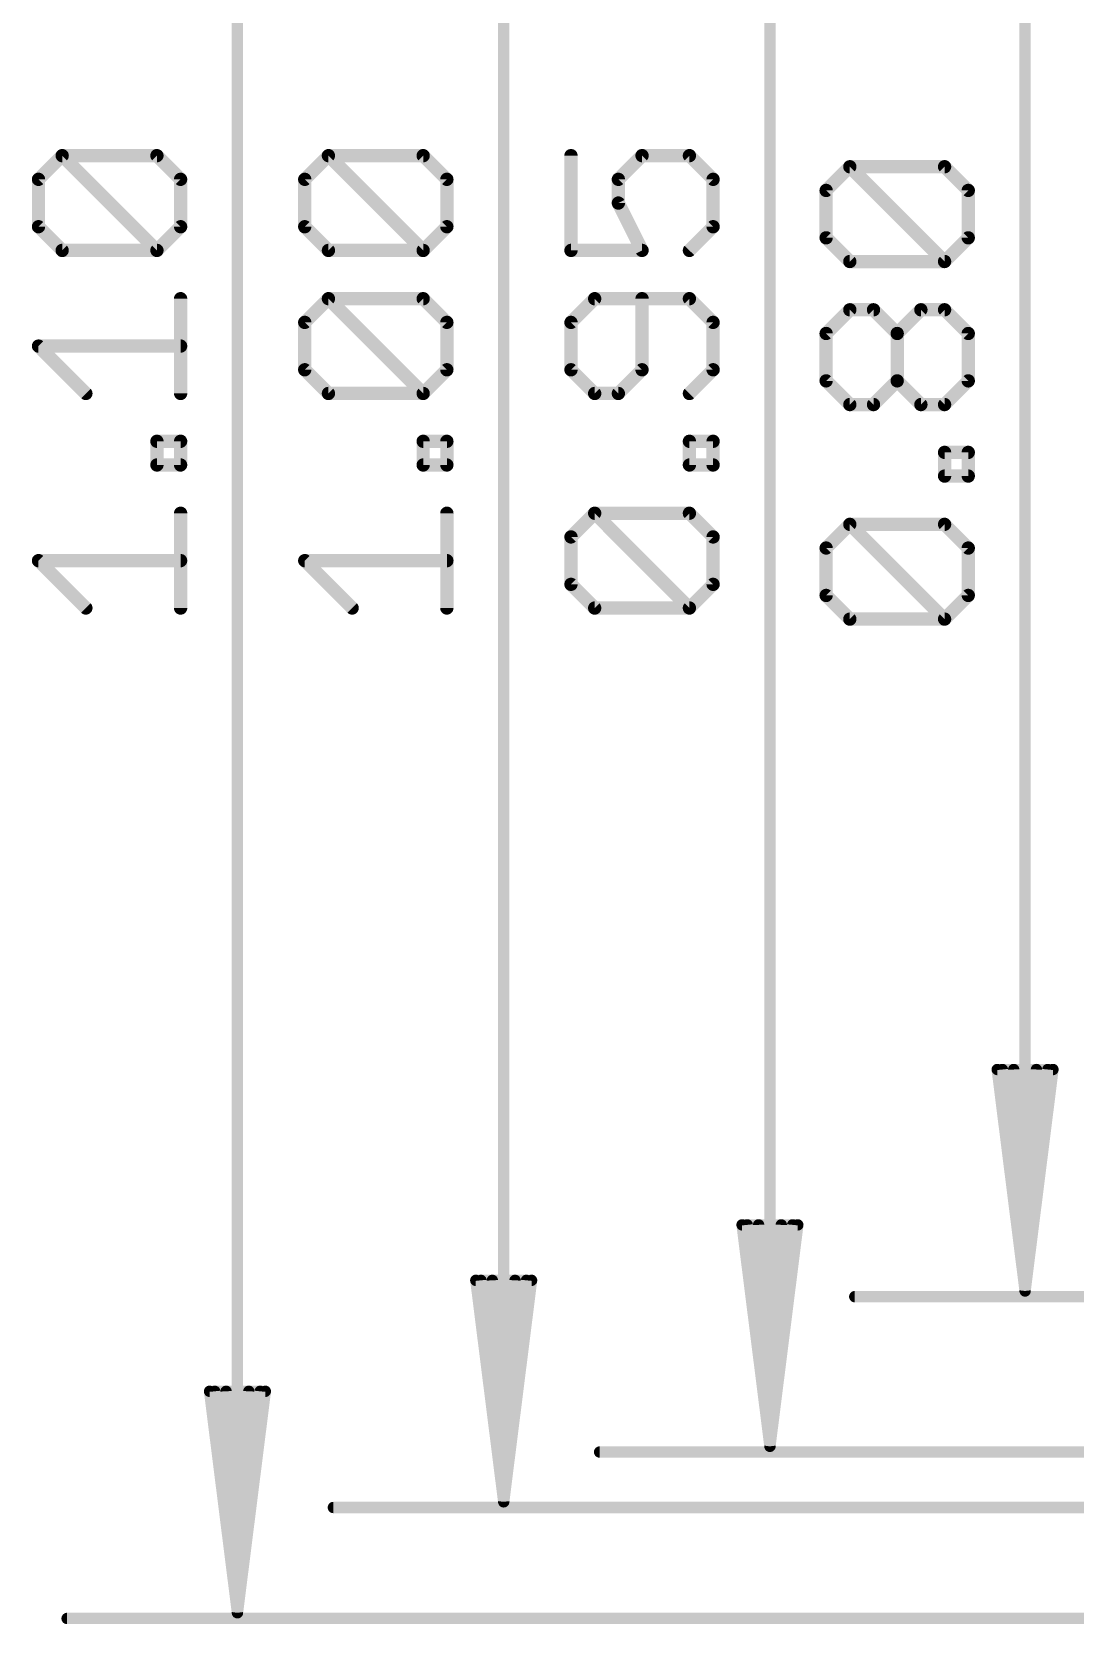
# Model space of a CAD drawing. Extents: x -12.1 to 48.4, y -6.3 to 35.5.
# Drawn here: x -12.13 to -0.19, y -0.07 to 18.16 of the extents above; entities that cross this region are included whole.
import ezdxf

# ---------------------------------------------------------------- set-up
doc = ezdxf.new("R2010")
doc.units = 0
doc.layers.add('47', color=253, linetype='CONTINUOUS')

msp = doc.modelspace()

# ---------------------------------------------------------------- linework, layer by layer
at = {"layer": '47'}
for points, const_width in [([(-9.779, 0.065), (-9.779, 27.875)], 0.13), ([(-6.731, 1.335), (-6.731, 26.605)], 0.13), ([(-3.683, 1.97), (-3.683, 25.97)], 0.13), ([(-0.762, 3.748), (-0.762, 23.938)], 0.13), ([(-12.0567, 16.4712), (-11.7855, 16.7424)], 0.1524), ([(-11.7855, 16.7424), (-10.7009, 16.7424)], 0.1524), ([(-10.7009, 15.6577), (-11.7855, 16.7424)], 0.1524), ([(-10.7009, 16.7424), (-10.4297, 16.4712)], 0.1524), ([(-9.0087, 16.4712), (-8.7375, 16.7424)], 0.1524), ([(-8.7375, 16.7424), (-7.6529, 16.7424)], 0.1524), ([(-7.6529, 15.6577), (-8.7375, 16.7424)], 0.1524), ([(-7.6529, 16.7424), (-7.3817, 16.4712)], 0.1524), ([(-5.9607, 16.7424), (-5.9607, 15.6577)], 0.1524), ([(-5.4184, 16.4712), (-5.1472, 16.7424)], 0.1524), ([(-5.1472, 16.7424), (-4.6049, 16.7424)], 0.1524), ([(-4.6049, 16.7424), (-4.3337, 16.4712)], 0.1524), ([(-3.0397, 16.3442), (-2.7685, 16.6154)], 0.1524), ([(-2.7685, 16.6154), (-1.6839, 16.6154)], 0.1524), ([(-1.6839, 15.5307), (-2.7685, 16.6154)], 0.1524), ([(-1.6839, 16.6154), (-1.4127, 16.3442)], 0.1524), ([(-12.0567, 15.9289), (-12.0567, 16.4712)], 0.1524), ([(-10.4297, 16.4712), (-10.4297, 15.9289)], 0.1524), ([(-9.0087, 15.9289), (-9.0087, 16.4712)], 0.1524), ([(-7.3817, 16.4712), (-7.3817, 15.9289)], 0.1524), ([(-5.4184, 16.2), (-5.4184, 16.4712)], 0.1524), ([(-4.3337, 16.4712), (-4.3337, 15.9289)], 0.1524), ([(-3.0397, 15.8019), (-3.0397, 16.3442)], 0.1524), ([(-1.4127, 16.3442), (-1.4127, 15.8019)], 0.1524), ([(-5.1472, 15.6577), (-5.4184, 16.2)], 0.1524), ([(-11.7855, 15.6577), (-12.0567, 15.9289)], 0.1524), ([(-10.4297, 15.9289), (-10.7009, 15.6577)], 0.1524), ([(-8.7375, 15.6577), (-9.0087, 15.9289)], 0.1524), ([(-7.3817, 15.9289), (-7.6529, 15.6577)], 0.1524), ([(-4.3337, 15.9289), (-4.6049, 15.6577)], 0.1524), ([(-2.7685, 15.5307), (-3.0397, 15.8019)], 0.1524), ([(-1.4127, 15.8019), (-1.6839, 15.5307)], 0.1524), ([(-10.7009, 15.6577), (-11.7855, 15.6577)], 0.1524), ([(-7.6529, 15.6577), (-8.7375, 15.6577)], 0.1524), ([(-5.9607, 15.6577), (-5.1472, 15.6577)], 0.1524), ([(-1.6839, 15.5307), (-2.7685, 15.5307)], 0.1524), ([(-10.4297, 14.0205), (-10.4297, 15.1052)], 0.1524), ([(-9.0087, 14.834), (-8.7375, 15.1052)], 0.1524), ([(-8.7375, 15.1052), (-7.6529, 15.1052)], 0.1524), ([(-7.6529, 14.0205), (-8.7375, 15.1052)], 0.1524), ([(-7.6529, 15.1052), (-7.3817, 14.834)], 0.1524), ([(-5.6895, 15.1052), (-5.9607, 14.834)], 0.1524), ([(-4.6049, 15.1052), (-5.6895, 15.1052)], 0.1524), ([(-5.1472, 14.2917), (-5.1472, 15.1052)], 0.1524), ([(-4.3337, 14.834), (-4.6049, 15.1052)], 0.1524), ([(-3.0397, 14.707), (-2.7685, 14.9782)], 0.1524), ([(-2.7685, 14.9782), (-2.4974, 14.9782)], 0.1524), ([(-2.4974, 14.9782), (-2.2262, 14.707)], 0.1524), ([(-2.2262, 14.707), (-1.955, 14.9782)], 0.1524), ([(-1.955, 14.9782), (-1.6839, 14.9782)], 0.1524), ([(-1.6839, 14.9782), (-1.4127, 14.707)], 0.1524), ([(-9.0087, 14.2917), (-9.0087, 14.834)], 0.1524), ([(-7.3817, 14.834), (-7.3817, 14.2917)], 0.1524), ([(-5.9607, 14.834), (-5.9607, 14.2917)], 0.1524), ([(-4.3337, 14.2917), (-4.3337, 14.834)], 0.1524), ([(-3.0397, 14.1647), (-3.0397, 14.707)], 0.1524), ([(-2.2262, 14.1647), (-2.2262, 14.707)], 0.1524), ([(-1.4127, 14.707), (-1.4127, 14.1647)], 0.1524), ([(-11.5144, 14.0205), (-12.0567, 14.5629)], 0.1524), ([(-12.0567, 14.5629), (-10.4297, 14.5629)], 0.1524), ([(-8.7375, 14.0205), (-9.0087, 14.2917)], 0.1524), ([(-7.3817, 14.2917), (-7.6529, 14.0205)], 0.1524), ([(-5.9607, 14.2917), (-5.6895, 14.0205)], 0.1524), ([(-5.4184, 14.0205), (-5.1472, 14.2917)], 0.1524), ([(-4.6049, 14.0205), (-4.3337, 14.2917)], 0.1524), ([(-2.7685, 13.8935), (-3.0397, 14.1647)], 0.1524), ([(-2.2262, 14.1647), (-2.4974, 13.8935)], 0.1524), ([(-1.955, 13.8935), (-2.2262, 14.1647)], 0.1524), ([(-1.4127, 14.1647), (-1.6839, 13.8935)], 0.1524), ([(-7.6529, 14.0205), (-8.7375, 14.0205)], 0.1524), ([(-5.6895, 14.0205), (-5.4184, 14.0205)], 0.1524), ([(-2.4974, 13.8935), (-2.7685, 13.8935)], 0.1524), ([(-1.6839, 13.8935), (-1.955, 13.8935)], 0.1524), ([(-10.7009, 13.202), (-10.7009, 13.4731)], 0.1524), ([(-10.7009, 13.4731), (-10.4297, 13.4731)], 0.1524), ([(-10.4297, 13.4731), (-10.4297, 13.202)], 0.1524), ([(-7.6529, 13.202), (-7.6529, 13.4731)], 0.1524), ([(-7.6529, 13.4731), (-7.3817, 13.4731)], 0.1524), ([(-7.3817, 13.4731), (-7.3817, 13.202)], 0.1524), ([(-4.6049, 13.202), (-4.6049, 13.4731)], 0.1524), ([(-4.6049, 13.4731), (-4.3337, 13.4731)], 0.1524), ([(-4.3337, 13.4731), (-4.3337, 13.202)], 0.1524), ([(-1.6839, 13.075), (-1.6839, 13.3461)], 0.1524), ([(-1.6839, 13.3461), (-1.4127, 13.3461)], 0.1524), ([(-1.4127, 13.3461), (-1.4127, 13.075)], 0.1524), ([(-10.4297, 13.202), (-10.7009, 13.202)], 0.1524), ([(-7.3817, 13.202), (-7.6529, 13.202)], 0.1524), ([(-4.3337, 13.202), (-4.6049, 13.202)], 0.1524), ([(-1.4127, 13.075), (-1.6839, 13.075)], 0.1524), ([(-10.4297, 11.5648), (-10.4297, 12.6495)], 0.1524), ([(-7.3817, 11.5648), (-7.3817, 12.6495)], 0.1524), ([(-5.9607, 12.3783), (-5.6895, 12.6495)], 0.1524), ([(-5.6895, 12.6495), (-4.6049, 12.6495)], 0.1524), ([(-4.6049, 11.5648), (-5.6895, 12.6495)], 0.1524), ([(-4.6049, 12.6495), (-4.3337, 12.3783)], 0.1524), ([(-3.0397, 12.2513), (-2.7685, 12.5225)], 0.1524), ([(-2.7685, 12.5225), (-1.6839, 12.5225)], 0.1524), ([(-1.6839, 11.4378), (-2.7685, 12.5225)], 0.1524), ([(-1.6839, 12.5225), (-1.4127, 12.2513)], 0.1524), ([(-5.9607, 11.836), (-5.9607, 12.3783)], 0.1524), ([(-4.3337, 12.3783), (-4.3337, 11.836)], 0.1524), ([(-3.0397, 11.709), (-3.0397, 12.2513)], 0.1524), ([(-1.4127, 12.2513), (-1.4127, 11.709)], 0.1524), ([(-11.5144, 11.5648), (-12.0567, 12.1071)], 0.1524), ([(-12.0567, 12.1071), (-10.4297, 12.1071)], 0.1524), ([(-8.4664, 11.5648), (-9.0087, 12.1071)], 0.1524), ([(-9.0087, 12.1071), (-7.3817, 12.1071)], 0.1524), ([(-5.6895, 11.5648), (-5.9607, 11.836)], 0.1524), ([(-4.3337, 11.836), (-4.6049, 11.5648)], 0.1524), ([(-2.7685, 11.4378), (-3.0397, 11.709)], 0.1524), ([(-1.4127, 11.709), (-1.6839, 11.4378)], 0.1524), ([(-4.6049, 11.5648), (-5.6895, 11.5648)], 0.1524), ([(-1.6839, 11.4378), (-2.7685, 11.4378)], 0.1524), ([(-0.762, 3.748), (-1.0812, 6.283)], 0.13), ([(-1.0812, 6.283), (-0.4428, 6.283)], 0.13), ([(-0.762, 3.748), (-1.022, 6.283)], 0.13), ([(-0.762, 3.748), (-0.892, 6.283)], 0.13), ([(-0.4428, 6.283), (-0.762, 3.748)], 0.13), ([(-0.632, 6.283), (-0.762, 3.748)], 0.13), ([(-0.502, 6.283), (-0.762, 3.748)], 0.13), ([(-3.683, 1.97), (-4.0022, 4.505)], 0.13), ([(-4.0022, 4.505), (-3.3638, 4.505)], 0.13), ([(-3.683, 1.97), (-3.943, 4.505)], 0.13), ([(-3.683, 1.97), (-3.813, 4.505)], 0.13), ([(-3.3638, 4.505), (-3.683, 1.97)], 0.13), ([(-3.553, 4.505), (-3.683, 1.97)], 0.13), ([(-3.423, 4.505), (-3.683, 1.97)], 0.13), ([(-6.731, 1.335), (-7.0502, 3.87)], 0.13), ([(-7.0502, 3.87), (-6.4118, 3.87)], 0.13), ([(-6.731, 1.335), (-6.991, 3.87)], 0.13), ([(-6.731, 1.335), (-6.861, 3.87)], 0.13), ([(-6.4118, 3.87), (-6.731, 1.335)], 0.13), ([(-6.601, 3.87), (-6.731, 1.335)], 0.13), ([(-6.471, 3.87), (-6.731, 1.335)], 0.13), ([(2.413, 3.683), (-2.712, 3.683)], 0.13), ([(-9.779, 0.065), (-10.0982, 2.6)], 0.13), ([(-10.0982, 2.6), (-9.4598, 2.6)], 0.13), ([(-9.779, 0.065), (-10.039, 2.6)], 0.13), ([(-9.779, 0.065), (-9.909, 2.6)], 0.13), ([(-9.4598, 2.6), (-9.779, 0.065)], 0.13), ([(-9.649, 2.6), (-9.779, 0.065)], 0.13), ([(-9.519, 2.6), (-9.779, 0.065)], 0.13), ([(41.275, 1.905), (-5.633, 1.905)], 0.13), ([(21.59, 1.27), (-8.681, 1.27)], 0.13), ([(17.526, 0), (-11.729, 0)], 0.13)]:
    msp.add_lwpolyline(points, dxfattribs=dict(at, const_width=const_width))
for points, const_width in [([(-11.7586, 16.7693, 1), (-11.8125, 16.7154)], 0.0762), ([(-11.7855, 16.7805, 1), (-11.7855, 16.7043)], 0.0762), ([(-11.7586, 16.7154, 1), (-11.8125, 16.7693)], 0.0762), ([(-10.6739, 16.7693, 1), (-10.7278, 16.7154)], 0.0762), ([(-10.7009, 16.7043, 1), (-10.7009, 16.7805)], 0.0762), ([(-8.7106, 16.7693, 1), (-8.7645, 16.7154)], 0.0762), ([(-8.7375, 16.7805, 1), (-8.7375, 16.7043)], 0.0762), ([(-8.7106, 16.7154, 1), (-8.7645, 16.7693)], 0.0762), ([(-7.6259, 16.7693, 1), (-7.6798, 16.7154)], 0.0762), ([(-7.6529, 16.7043, 1), (-7.6529, 16.7805)], 0.0762), ([(-5.9226, 16.7424, 1), (-5.9988, 16.7424)], 0.0762), ([(-5.1472, 16.7805, 1), (-5.1472, 16.7043)], 0.0762), ([(-5.1203, 16.7154, 1), (-5.1741, 16.7693)], 0.0762), ([(-4.5779, 16.7693, 1), (-4.6318, 16.7154)], 0.0762), ([(-4.6049, 16.7043, 1), (-4.6049, 16.7805)], 0.0762), ([(-2.7416, 16.6423, 1), (-2.7955, 16.5884)], 0.0762), ([(-2.7685, 16.6535, 1), (-2.7685, 16.5773)], 0.0762), ([(-2.7416, 16.5884, 1), (-2.7955, 16.6423)], 0.0762), ([(-1.6569, 16.6423, 1), (-1.7108, 16.5884)], 0.0762), ([(-1.6839, 16.5773, 1), (-1.6839, 16.6535)], 0.0762), ([(-12.0186, 16.4712, 1), (-12.0948, 16.4712)], 0.0762), ([(-12.0836, 16.4981, 1), (-12.0297, 16.4443)], 0.0762), ([(-10.3916, 16.4712, 1), (-10.4678, 16.4712)], 0.0762), ([(-10.4566, 16.4443, 1), (-10.4028, 16.4981)], 0.0762), ([(-8.9706, 16.4712, 1), (-9.0468, 16.4712)], 0.0762), ([(-9.0356, 16.4981, 1), (-8.9817, 16.4443)], 0.0762), ([(-7.3436, 16.4712, 1), (-7.4198, 16.4712)], 0.0762), ([(-7.4086, 16.4443, 1), (-7.3548, 16.4981)], 0.0762), ([(-5.3803, 16.4712, 1), (-5.4565, 16.4712)], 0.0762), ([(-5.4453, 16.4981, 1), (-5.3914, 16.4443)], 0.0762), ([(-4.2956, 16.4712, 1), (-4.3718, 16.4712)], 0.0762), ([(-4.3606, 16.4443, 1), (-4.3068, 16.4981)], 0.0762), ([(-3.0016, 16.3442, 1), (-3.0778, 16.3442)], 0.0762), ([(-3.0666, 16.3711, 1), (-3.0127, 16.3173)], 0.0762), ([(-1.3746, 16.3442, 1), (-1.4508, 16.3442)], 0.0762), ([(-1.4396, 16.3173, 1), (-1.3858, 16.3711)], 0.0762), ([(-5.4565, 16.2, 1), (-5.3803, 16.2)], 0.0762), ([(-5.3843, 16.2171, 1), (-5.4524, 16.183)], 0.0762), ([(-12.0297, 15.9558, 1), (-12.0836, 15.9019)], 0.0762), ([(-12.0948, 15.9289, 1), (-12.0186, 15.9289)], 0.0762), ([(-10.4678, 15.9289, 1), (-10.3916, 15.9289)], 0.0762), ([(-10.4028, 15.9019, 1), (-10.4566, 15.9558)], 0.0762), ([(-8.9817, 15.9558, 1), (-9.0356, 15.9019)], 0.0762), ([(-9.0468, 15.9289, 1), (-8.9706, 15.9289)], 0.0762), ([(-7.4198, 15.9289, 1), (-7.3436, 15.9289)], 0.0762), ([(-7.3548, 15.9019, 1), (-7.4086, 15.9558)], 0.0762), ([(-4.3718, 15.9289, 1), (-4.2956, 15.9289)], 0.0762), ([(-4.3068, 15.9019, 1), (-4.3606, 15.9558)], 0.0762), ([(-3.0127, 15.8288, 1), (-3.0666, 15.7749)], 0.0762), ([(-1.3858, 15.7749, 1), (-1.4396, 15.8288)], 0.0762), ([(-11.7855, 15.6958, 1), (-11.7855, 15.6196)], 0.0762), ([(-11.8125, 15.6308, 1), (-11.7586, 15.6846)], 0.0762), ([(-10.7278, 15.6846, 1), (-10.6739, 15.6308)], 0.0762), ([(-10.7278, 15.6308, 1), (-10.6739, 15.6846)], 0.0762), ([(-10.7009, 15.6196, 1), (-10.7009, 15.6958)], 0.0762), ([(-8.7375, 15.6958, 1), (-8.7375, 15.6196)], 0.0762), ([(-8.7645, 15.6308, 1), (-8.7106, 15.6846)], 0.0762), ([(-7.6798, 15.6846, 1), (-7.6259, 15.6308)], 0.0762), ([(-7.6798, 15.6308, 1), (-7.6259, 15.6846)], 0.0762), ([(-7.6529, 15.6196, 1), (-7.6529, 15.6958)], 0.0762), ([(-5.9607, 15.6958, 1), (-5.9607, 15.6196)], 0.0762), ([(-5.9988, 15.6577, 1), (-5.9226, 15.6577)], 0.0762), ([(-5.1813, 15.6407, 1), (-5.1131, 15.6747)], 0.0762), ([(-5.1472, 15.6196, 1), (-5.1472, 15.6958)], 0.0762), ([(-4.6318, 15.6846, 1), (-4.5779, 15.6308)], 0.0762), ([(-3.0778, 15.8019, 1), (-3.0016, 15.8019)], 0.0762), ([(-1.4508, 15.8019, 1), (-1.3746, 15.8019)], 0.0762), ([(-2.7685, 15.5688, 1), (-2.7685, 15.4926)], 0.0762), ([(-2.7955, 15.5038, 1), (-2.7416, 15.5576)], 0.0762), ([(-1.7108, 15.5576, 1), (-1.6569, 15.5038)], 0.0762), ([(-1.7108, 15.5038, 1), (-1.6569, 15.5576)], 0.0762), ([(-1.6839, 15.4926, 1), (-1.6839, 15.5688)], 0.0762), ([(-10.3916, 15.1052, 1), (-10.4678, 15.1052)], 0.0762), ([(-8.7375, 15.1433, 1), (-8.7375, 15.0671)], 0.0762), ([(-8.7106, 15.1321, 1), (-8.7645, 15.0783)], 0.0762), ([(-8.7106, 15.0783, 1), (-8.7645, 15.1321)], 0.0762), ([(-7.6259, 15.1321, 1), (-7.6798, 15.0783)], 0.0762), ([(-7.6529, 15.0671, 1), (-7.6529, 15.1433)], 0.0762), ([(-5.6895, 15.1433, 1), (-5.6895, 15.0671)], 0.0762), ([(-5.6626, 15.0783, 1), (-5.7165, 15.1321)], 0.0762), ([(-5.1091, 15.1052, 1), (-5.1853, 15.1052)], 0.0762), ([(-4.5779, 15.1321, 1), (-4.6318, 15.0783)], 0.0762), ([(-4.6049, 15.0671, 1), (-4.6049, 15.1433)], 0.0762), ([(-2.7685, 15.0163, 1), (-2.7685, 14.9401)], 0.0762), ([(-2.7416, 14.9513, 1), (-2.7955, 15.0051)], 0.0762), ([(-2.4704, 15.0051, 1), (-2.5243, 14.9513)], 0.0762), ([(-2.4974, 14.9401, 1), (-2.4974, 15.0163)], 0.0762), ([(-1.955, 15.0163, 1), (-1.955, 14.9401)], 0.0762), ([(-1.9281, 14.9513, 1), (-1.982, 15.0051)], 0.0762), ([(-1.6569, 15.0051, 1), (-1.7108, 14.9513)], 0.0762), ([(-1.6839, 14.9401, 1), (-1.6839, 15.0163)], 0.0762), ([(-8.9706, 14.834, 1), (-9.0468, 14.834)], 0.0762), ([(-9.0356, 14.861, 1), (-8.9817, 14.8071)], 0.0762), ([(-7.3436, 14.834, 1), (-7.4198, 14.834)], 0.0762), ([(-7.4086, 14.8071, 1), (-7.3548, 14.861)], 0.0762), ([(-5.9226, 14.834, 1), (-5.9988, 14.834)], 0.0762), ([(-5.9876, 14.861, 1), (-5.9337, 14.8071)], 0.0762), ([(-4.2956, 14.834, 1), (-4.3718, 14.834)], 0.0762), ([(-4.3606, 14.8071, 1), (-4.3068, 14.861)], 0.0762), ([(-3.0016, 14.707, 1), (-3.0778, 14.707)], 0.0762), ([(-3.0666, 14.734, 1), (-3.0127, 14.6801)], 0.0762), ([(-2.1881, 14.707, 1), (-2.2643, 14.707)], 0.0762), ([(-2.2531, 14.734, 1), (-2.1993, 14.6801)], 0.0762), ([(-2.2531, 14.6801, 1), (-2.1993, 14.734)], 0.0762), ([(-1.3746, 14.707, 1), (-1.4508, 14.707)], 0.0762), ([(-1.4396, 14.6801, 1), (-1.3858, 14.734)], 0.0762), ([(-12.0297, 14.5898, 1), (-12.0836, 14.5359)], 0.0762), ([(-12.0567, 14.601, 1), (-12.0567, 14.5248)], 0.0762), ([(-10.4297, 14.5248, 1), (-10.4297, 14.601)], 0.0762), ([(-9.0468, 14.2917, 1), (-8.9706, 14.2917)], 0.0762), ([(-8.9817, 14.3186, 1), (-9.0356, 14.2648)], 0.0762), ([(-7.4198, 14.2917, 1), (-7.3436, 14.2917)], 0.0762), ([(-7.3548, 14.2648, 1), (-7.4086, 14.3186)], 0.0762), ([(-5.9988, 14.2917, 1), (-5.9226, 14.2917)], 0.0762), ([(-5.9337, 14.3186, 1), (-5.9876, 14.2648)], 0.0762), ([(-5.1853, 14.2917, 1), (-5.1091, 14.2917)], 0.0762), ([(-5.1203, 14.2648, 1), (-5.1741, 14.3186)], 0.0762), ([(-4.3718, 14.2917, 1), (-4.2956, 14.2917)], 0.0762), ([(-4.3068, 14.2648, 1), (-4.3606, 14.3186)], 0.0762), ([(-3.0127, 14.1916, 1), (-3.0666, 14.1378)], 0.0762), ([(-2.1993, 14.1916, 1), (-2.2531, 14.1378)], 0.0762), ([(-2.1993, 14.1378, 1), (-2.2531, 14.1916)], 0.0762), ([(-1.3858, 14.1378, 1), (-1.4396, 14.1916)], 0.0762), ([(-11.5413, 13.9936, 1), (-11.4874, 14.0475)], 0.0762), ([(-10.4678, 14.0205, 1), (-10.3916, 14.0205)], 0.0762), ([(-8.7375, 14.0586, 1), (-8.7375, 13.9824)], 0.0762), ([(-8.7645, 13.9936, 1), (-8.7106, 14.0475)], 0.0762), ([(-7.6798, 14.0475, 1), (-7.6259, 13.9936)], 0.0762), ([(-7.6798, 13.9936, 1), (-7.6259, 14.0475)], 0.0762), ([(-7.6529, 13.9824, 1), (-7.6529, 14.0586)], 0.0762), ([(-5.6895, 14.0586, 1), (-5.6895, 13.9824)], 0.0762), ([(-5.7165, 13.9936, 1), (-5.6626, 14.0475)], 0.0762), ([(-5.4453, 14.0475, 1), (-5.3914, 13.9936)], 0.0762), ([(-5.4184, 13.9824, 1), (-5.4184, 14.0586)], 0.0762), ([(-4.6318, 14.0475, 1), (-4.5779, 13.9936)], 0.0762), ([(-3.0778, 14.1647, 1), (-3.0016, 14.1647)], 0.0762), ([(-2.2643, 14.1647, 1), (-2.1881, 14.1647)], 0.0762), ([(-1.4508, 14.1647, 1), (-1.3746, 14.1647)], 0.0762), ([(-2.7685, 13.9316, 1), (-2.7685, 13.8554)], 0.0762), ([(-2.7955, 13.8666, 1), (-2.7416, 13.9205)], 0.0762), ([(-2.5243, 13.9205, 1), (-2.4704, 13.8666)], 0.0762), ([(-2.4974, 13.8554, 1), (-2.4974, 13.9316)], 0.0762), ([(-1.955, 13.9316, 1), (-1.955, 13.8554)], 0.0762), ([(-1.982, 13.8666, 1), (-1.9281, 13.9205)], 0.0762), ([(-1.7108, 13.9205, 1), (-1.6569, 13.8666)], 0.0762), ([(-1.6839, 13.8554, 1), (-1.6839, 13.9316)], 0.0762), ([(-10.6628, 13.4731, 1), (-10.739, 13.4731)], 0.0762), ([(-10.7009, 13.5112, 1), (-10.7009, 13.435)], 0.0762), ([(-10.3916, 13.4731, 1), (-10.4678, 13.4731)], 0.0762), ([(-10.4297, 13.435, 1), (-10.4297, 13.5112)], 0.0762), ([(-7.6148, 13.4731, 1), (-7.691, 13.4731)], 0.0762), ([(-7.6529, 13.5112, 1), (-7.6529, 13.435)], 0.0762), ([(-7.3436, 13.4731, 1), (-7.4198, 13.4731)], 0.0762), ([(-7.3817, 13.435, 1), (-7.3817, 13.5112)], 0.0762), ([(-4.5668, 13.4731, 1), (-4.643, 13.4731)], 0.0762), ([(-4.6049, 13.5112, 1), (-4.6049, 13.435)], 0.0762), ([(-4.2956, 13.4731, 1), (-4.3718, 13.4731)], 0.0762), ([(-4.3337, 13.435, 1), (-4.3337, 13.5112)], 0.0762), ([(-1.6458, 13.3461, 1), (-1.722, 13.3461)], 0.0762), ([(-1.6839, 13.3842, 1), (-1.6839, 13.308)], 0.0762), ([(-1.3746, 13.3461, 1), (-1.4508, 13.3461)], 0.0762), ([(-1.4127, 13.308, 1), (-1.4127, 13.3842)], 0.0762), ([(-10.7009, 13.2401, 1), (-10.7009, 13.1639)], 0.0762), ([(-10.739, 13.202, 1), (-10.6628, 13.202)], 0.0762), ([(-10.4678, 13.202, 1), (-10.3916, 13.202)], 0.0762), ([(-10.4297, 13.1639, 1), (-10.4297, 13.2401)], 0.0762), ([(-7.6529, 13.2401, 1), (-7.6529, 13.1639)], 0.0762), ([(-7.691, 13.202, 1), (-7.6148, 13.202)], 0.0762), ([(-7.4198, 13.202, 1), (-7.3436, 13.202)], 0.0762), ([(-7.3817, 13.1639, 1), (-7.3817, 13.2401)], 0.0762), ([(-4.6049, 13.2401, 1), (-4.6049, 13.1639)], 0.0762), ([(-4.643, 13.202, 1), (-4.5668, 13.202)], 0.0762), ([(-4.3718, 13.202, 1), (-4.2956, 13.202)], 0.0762), ([(-4.3337, 13.1639, 1), (-4.3337, 13.2401)], 0.0762), ([(-1.6839, 13.1131, 1), (-1.6839, 13.0369)], 0.0762), ([(-1.4127, 13.0369, 1), (-1.4127, 13.1131)], 0.0762), ([(-1.722, 13.075, 1), (-1.6458, 13.075)], 0.0762), ([(-1.4508, 13.075, 1), (-1.3746, 13.075)], 0.0762), ([(-10.3916, 12.6495, 1), (-10.4678, 12.6495)], 0.0762), ([(-7.3436, 12.6495, 1), (-7.4198, 12.6495)], 0.0762), ([(-5.6626, 12.6764, 1), (-5.7165, 12.6225)], 0.0762), ([(-5.6895, 12.6876, 1), (-5.6895, 12.6114)], 0.0762), ([(-5.6626, 12.6225, 1), (-5.7165, 12.6764)], 0.0762), ([(-4.5779, 12.6764, 1), (-4.6318, 12.6225)], 0.0762), ([(-4.6049, 12.6114, 1), (-4.6049, 12.6876)], 0.0762), ([(-2.7416, 12.5494, 1), (-2.7955, 12.4955)], 0.0762), ([(-2.7685, 12.5606, 1), (-2.7685, 12.4844)], 0.0762), ([(-2.7416, 12.4955, 1), (-2.7955, 12.5494)], 0.0762), ([(-1.6569, 12.5494, 1), (-1.7108, 12.4955)], 0.0762), ([(-1.6839, 12.4844, 1), (-1.6839, 12.5606)], 0.0762), ([(-5.9226, 12.3783, 1), (-5.9988, 12.3783)], 0.0762), ([(-5.9876, 12.4052, 1), (-5.9337, 12.3514)], 0.0762), ([(-4.2956, 12.3783, 1), (-4.3718, 12.3783)], 0.0762), ([(-4.3606, 12.3514, 1), (-4.3068, 12.4052)], 0.0762), ([(-3.0016, 12.2513, 1), (-3.0778, 12.2513)], 0.0762), ([(-3.0666, 12.2782, 1), (-3.0127, 12.2244)], 0.0762), ([(-1.3746, 12.2513, 1), (-1.4508, 12.2513)], 0.0762), ([(-1.4396, 12.2244, 1), (-1.3858, 12.2782)], 0.0762), ([(-12.0297, 12.1341, 1), (-12.0836, 12.0802)], 0.0762), ([(-12.0567, 12.1452, 1), (-12.0567, 12.069)], 0.0762), ([(-10.4297, 12.069, 1), (-10.4297, 12.1452)], 0.0762), ([(-8.9817, 12.1341, 1), (-9.0356, 12.0802)], 0.0762), ([(-9.0087, 12.1452, 1), (-9.0087, 12.069)], 0.0762), ([(-7.3817, 12.069, 1), (-7.3817, 12.1452)], 0.0762), ([(-5.9337, 11.8629, 1), (-5.9876, 11.809)], 0.0762), ([(-5.9988, 11.836, 1), (-5.9226, 11.836)], 0.0762), ([(-4.3718, 11.836, 1), (-4.2956, 11.836)], 0.0762), ([(-4.3068, 11.809, 1), (-4.3606, 11.8629)], 0.0762), ([(-3.0127, 11.7359, 1), (-3.0666, 11.682)], 0.0762), ([(-3.0778, 11.709, 1), (-3.0016, 11.709)], 0.0762), ([(-1.4508, 11.709, 1), (-1.3746, 11.709)], 0.0762), ([(-1.3858, 11.682, 1), (-1.4396, 11.7359)], 0.0762), ([(-11.5413, 11.5379, 1), (-11.4874, 11.5918)], 0.0762), ([(-10.4678, 11.5648, 1), (-10.3916, 11.5648)], 0.0762), ([(-8.4933, 11.5379, 1), (-8.4394, 11.5918)], 0.0762), ([(-7.4198, 11.5648, 1), (-7.3436, 11.5648)], 0.0762), ([(-5.6895, 11.6029, 1), (-5.6895, 11.5267)], 0.0762), ([(-5.7165, 11.5379, 1), (-5.6626, 11.5918)], 0.0762), ([(-4.6318, 11.5918, 1), (-4.5779, 11.5379)], 0.0762), ([(-4.6318, 11.5379, 1), (-4.5779, 11.5918)], 0.0762), ([(-4.6049, 11.5267, 1), (-4.6049, 11.6029)], 0.0762), ([(-2.7685, 11.4759, 1), (-2.7685, 11.3997)], 0.0762), ([(-2.7955, 11.4109, 1), (-2.7416, 11.4648)], 0.0762), ([(-1.7108, 11.4648, 1), (-1.6569, 11.4109)], 0.0762), ([(-1.7108, 11.4109, 1), (-1.6569, 11.4648)], 0.0762), ([(-1.6839, 11.3997, 1), (-1.6839, 11.4759)], 0.0762), ([(-1.049, 6.2871, 1), (-1.1135, 6.2789)], 0.065), ([(-1.0812, 6.3155, 1), (-1.0812, 6.2505)], 0.065), ([(-0.9897, 6.2863, 1), (-1.0543, 6.2797)], 0.065), ([(-0.8595, 6.2847, 1), (-0.9245, 6.2813)], 0.065), ([(-0.5995, 6.2813, 1), (-0.6645, 6.2847)], 0.065), ([(-0.4697, 6.2797, 1), (-0.5343, 6.2863)], 0.065), ([(-0.4105, 6.2789, 1), (-0.475, 6.2871)], 0.065), ([(-0.4428, 6.2505, 1), (-0.4428, 6.3155)], 0.065), ([(-3.97, 4.5091, 1), (-4.0345, 4.5009)], 0.065), ([(-4.0022, 4.5375, 1), (-4.0022, 4.4725)], 0.065), ([(-3.9107, 4.5083, 1), (-3.9753, 4.5017)], 0.065), ([(-3.7805, 4.5067, 1), (-3.8455, 4.5033)], 0.065), ([(-3.5205, 4.5033, 1), (-3.5855, 4.5067)], 0.065), ([(-3.3907, 4.5017, 1), (-3.4553, 4.5083)], 0.065), ([(-3.3315, 4.5009, 1), (-3.396, 4.5091)], 0.065), ([(-3.3638, 4.4725, 1), (-3.3638, 4.5375)], 0.065), ([(-7.018, 3.8741, 1), (-7.0825, 3.8659)], 0.065), ([(-7.0502, 3.9025, 1), (-7.0502, 3.8375)], 0.065), ([(-6.9587, 3.8733, 1), (-7.0233, 3.8667)], 0.065), ([(-6.8285, 3.8717, 1), (-6.8935, 3.8683)], 0.065), ([(-6.5685, 3.8683, 1), (-6.6335, 3.8717)], 0.065), ([(-6.4387, 3.8667, 1), (-6.5033, 3.8733)], 0.065), ([(-6.3795, 3.8659, 1), (-6.444, 3.8741)], 0.065), ([(-6.4118, 3.8375, 1), (-6.4118, 3.9025)], 0.065), ([(-2.712, 3.7155, 1), (-2.712, 3.6505)], 0.065), ([(-0.7942, 3.7521, 1), (-0.7298, 3.7439)], 0.065), ([(-0.7943, 3.7513, 1), (-0.7297, 3.7447)], 0.065), ([(-0.7945, 3.7463, 1), (-0.7295, 3.7497)], 0.065), ([(-0.7945, 3.7497, 1), (-0.7295, 3.7463)], 0.065), ([(-0.7945, 3.748, 1), (-0.7295, 3.748)], 0.065), ([(-0.7943, 3.7447, 1), (-0.7297, 3.7513)], 0.065), ([(-0.7942, 3.7439, 1), (-0.7298, 3.7521)], 0.065), ([(-10.066, 2.6041, 1), (-10.1305, 2.5959)], 0.065), ([(-10.0982, 2.6325, 1), (-10.0982, 2.5675)], 0.065), ([(-10.0067, 2.6033, 1), (-10.0713, 2.5967)], 0.065), ([(-9.8765, 2.6017, 1), (-9.9415, 2.5983)], 0.065), ([(-9.6165, 2.5983, 1), (-9.6815, 2.6017)], 0.065), ([(-9.4867, 2.5967, 1), (-9.5513, 2.6033)], 0.065), ([(-9.4275, 2.5959, 1), (-9.492, 2.6041)], 0.065), ([(-9.4598, 2.5675, 1), (-9.4598, 2.6325)], 0.065), ([(-3.7152, 1.9741, 1), (-3.6508, 1.9659)], 0.065), ([(-3.7153, 1.9733, 1), (-3.6507, 1.9667)], 0.065), ([(-3.7153, 1.9667, 1), (-3.6507, 1.9733)], 0.065), ([(-3.7152, 1.9659, 1), (-3.6508, 1.9741)], 0.065), ([(-5.633, 1.9375, 1), (-5.633, 1.8725)], 0.065), ([(-3.7155, 1.9683, 1), (-3.6505, 1.9717)], 0.065), ([(-3.7155, 1.9717, 1), (-3.6505, 1.9683)], 0.065), ([(-3.7155, 1.97, 1), (-3.6505, 1.97)], 0.065), ([(-8.681, 1.3025, 1), (-8.681, 1.2375)], 0.065), ([(-6.7632, 1.3391, 1), (-6.6988, 1.3309)], 0.065), ([(-6.7633, 1.3383, 1), (-6.6987, 1.3317)], 0.065), ([(-6.7635, 1.3333, 1), (-6.6985, 1.3367)], 0.065), ([(-6.7635, 1.3367, 1), (-6.6985, 1.3333)], 0.065), ([(-6.7635, 1.335, 1), (-6.6985, 1.335)], 0.065), ([(-6.7633, 1.3317, 1), (-6.6987, 1.3383)], 0.065), ([(-6.7632, 1.3309, 1), (-6.6988, 1.3391)], 0.065), ([(-11.729, 0.0325, 1), (-11.729, -0.0325)], 0.065), ([(-9.8112, 0.0691, 1), (-9.7468, 0.0609)], 0.065), ([(-9.8113, 0.0683, 1), (-9.7467, 0.0617)], 0.065), ([(-9.8115, 0.0633, 1), (-9.7465, 0.0667)], 0.065), ([(-9.8115, 0.0667, 1), (-9.7465, 0.0633)], 0.065), ([(-9.8115, 0.065, 1), (-9.7465, 0.065)], 0.065), ([(-9.8113, 0.0617, 1), (-9.7467, 0.0683)], 0.065), ([(-9.8112, 0.0609, 1), (-9.7468, 0.0691)], 0.065)]:
    msp.add_lwpolyline(points, format="xyb", dxfattribs=dict(at, const_width=const_width))

doc.saveas('drawing.dxf')
